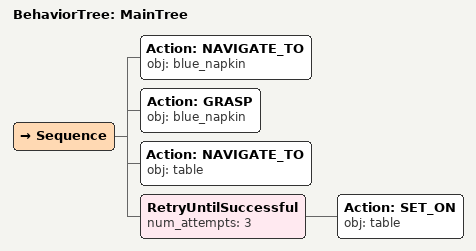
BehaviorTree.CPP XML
<root main_tree_to_execute="MainTree">
  <BehaviorTree ID="MainTree">
    <Sequence>
      <!-- Navigate to blue_napkin -->
      <Action ID="NAVIGATE_TO" obj="blue_napkin" />
      <!-- Grasp blue_napkin -->
      <Action ID="GRASP" obj="blue_napkin" />
      <!-- Navigate to table -->
      <Action ID="NAVIGATE_TO" obj="table" />
      <!-- Retry PLACE_ON_TOP table up to 3 attempts -->
      <RetryUntilSuccessful num_attempts="3">
        <!-- Place on table -->
        <Action ID="SET_ON" obj="table" />
      </RetryUntilSuccessful>
    </Sequence>
  </BehaviorTree>
</root>
